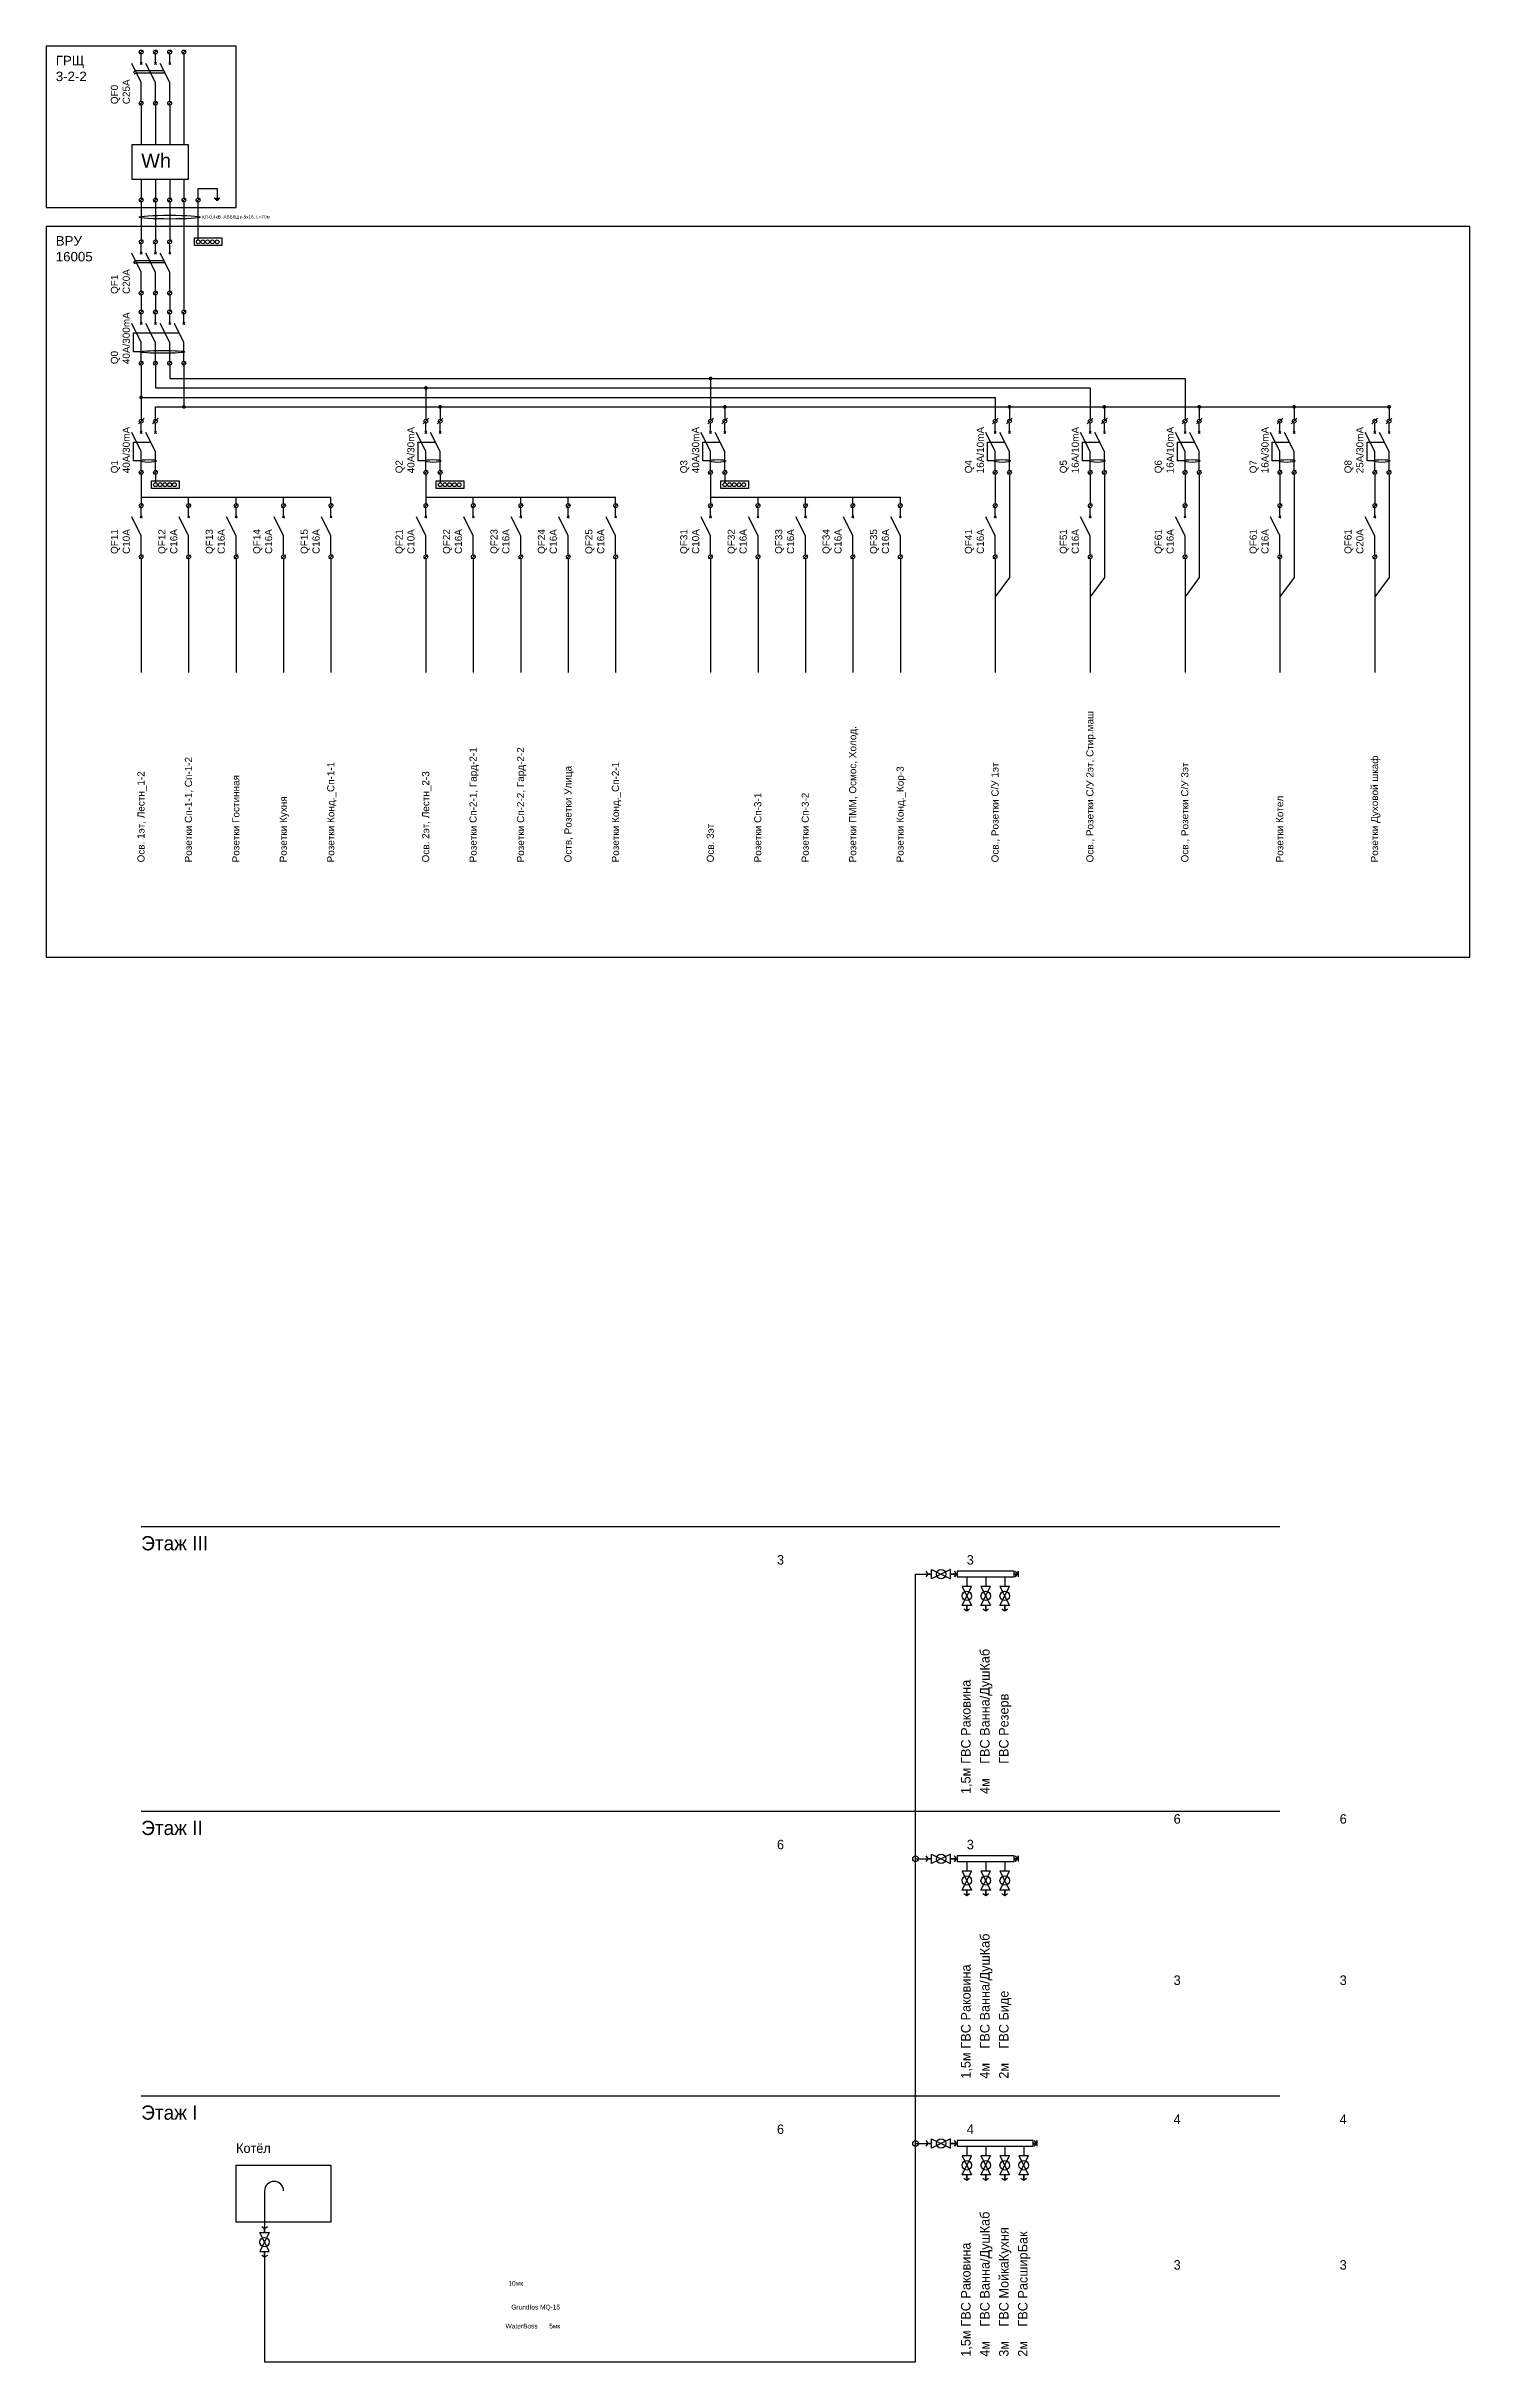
# Model space of a CAD drawing. Header units: millimetres. Extents: x -30052 to 34000, y -8800 to 31005.
# Drawn here: x 19000 to 34000, y -8800 to 15600 of the extents above; entities that cross this region are included whole.
import ezdxf

# ---------------------------------------------------------------- set-up
doc = ezdxf.new("R2010")
doc.units = ezdxf.units.MM
for name, color, linetype, lineweight, true_color in [('Вода_ГВС', 1, 'Continuous', 25, 0xff0000), ('Надписи', 7, 'Continuous', 25, 0x000000), ('Электрика', 7, 'Continuous', 25, 0x000000)]:
    doc.layers.add(name, color=color, linetype=linetype, lineweight=lineweight, true_color=true_color)
doc.styles.add('textstyle115', font='')
doc.styles.add('textstyle116', font='')
doc.styles.add('textstyle117', font='')
doc.styles.add('textstyle118', font='')
doc.styles.add('textstyle121', font='')
doc.styles.add('textstyle122', font='')
doc.styles.add('textstyle131', font='')
doc.styles.add('textstyle132', font='')
doc.styles.add('textstyle133', font='')
doc.styles.add('textstyle134', font='')
doc.styles.add('textstyle139', font='')
doc.styles.add('textstyle140', font='')
doc.styles.add('textstyle143', font='')
doc.styles.add('textstyle144', font='')
doc.styles.add('textstyle145', font='')
doc.styles.add('textstyle146', font='')
doc.styles.add('textstyle159', font='')
doc.styles.add('textstyle160', font='')
doc.styles.add('textstyle161', font='')
doc.styles.add('textstyle162', font='')
doc.styles.add('textstyle187', font='')
doc.styles.add('textstyle189', font='')
doc.styles.add('textstyle190', font='')
doc.styles.add('textstyle195', font='')
doc.styles.add('textstyle196', font='')
doc.styles.add('textstyle197', font='')
doc.styles.add('textstyle198', font='')
doc.styles.add('textstyle199', font='')
doc.styles.add('textstyle200', font='')
doc.styles.add('textstyle201', font='')
doc.styles.add('textstyle202', font='')
doc.styles.add('textstyle203', font='')
doc.styles.add('textstyle204', font='')
doc.styles.add('textstyle205', font='')
doc.styles.add('textstyle206', font='')
doc.styles.add('textstyle207', font='')
doc.styles.add('textstyle208', font='')
doc.styles.add('textstyle209', font='')
doc.styles.add('textstyle210', font='')
doc.styles.add('textstyle211', font='')
doc.styles.add('textstyle212', font='')
doc.styles.add('textstyle213', font='')
doc.styles.add('textstyle214', font='')
doc.styles.add('textstyle215', font='')
doc.styles.add('textstyle216', font='')
doc.styles.add('textstyle217', font='')
doc.styles.add('textstyle218', font='')
doc.styles.add('textstyle219', font='')
doc.styles.add('textstyle220', font='')
doc.styles.add('textstyle221', font='')
doc.styles.add('textstyle222', font='')
doc.styles.add('textstyle223', font='')
doc.styles.add('textstyle224', font='')
doc.styles.add('textstyle225', font='')
doc.styles.add('textstyle226', font='')
doc.styles.add('textstyle227', font='')
doc.styles.add('textstyle228', font='')
doc.styles.add('textstyle229', font='')
doc.styles.add('textstyle230', font='')
doc.styles.add('textstyle231', font='')
doc.styles.add('textstyle232', font='')
doc.styles.add('textstyle233', font='')
doc.styles.add('textstyle234', font='')
doc.styles.add('textstyle235', font='')
doc.styles.add('textstyle236', font='')
doc.styles.add('textstyle237', font='')
doc.styles.add('textstyle238', font='')
doc.styles.add('textstyle239', font='')
doc.styles.add('textstyle240', font='')
doc.styles.add('textstyle241', font='')
doc.styles.add('textstyle242', font='')
doc.styles.add('textstyle36', font='')
doc.styles.add('textstyle37', font='')
doc.styles.add('textstyle38', font='')
doc.styles.add('textstyle39', font='')
doc.styles.add('textstyle40', font='')
doc.styles.add('textstyle41', font='')
doc.styles.add('textstyle42', font='')
doc.styles.add('textstyle43', font='')
doc.styles.add('textstyle44', font='')
doc.styles.add('textstyle45', font='')
doc.styles.add('textstyle46', font='')
doc.styles.add('textstyle47', font='')
doc.styles.add('textstyle48', font='')
doc.styles.add('textstyle49', font='')
doc.styles.add('textstyle50', font='')
doc.styles.add('textstyle51', font='')
doc.styles.add('textstyle57', font='')
doc.styles.add('textstyle60', font='')
doc.styles.add('textstyle61', font='')
doc.styles.add('textstyle62', font='')
doc.styles.add('textstyle63', font='')
doc.styles.add('textstyle64', font='')
doc.styles.add('textstyle65', font='')
doc.styles.add('textstyle66', font='')
doc.styles.add('textstyle67', font='')
doc.styles.get('textstyle115').set_extended_font_data('Comfortaa Light')
doc.styles.get('textstyle116').set_extended_font_data('Comfortaa Light')
doc.styles.get('textstyle117').set_extended_font_data('Comfortaa Light')
doc.styles.get('textstyle118').set_extended_font_data('Comfortaa Light')
doc.styles.get('textstyle121').set_extended_font_data('Comfortaa Light')
doc.styles.get('textstyle122').set_extended_font_data('Comfortaa Light')
doc.styles.get('textstyle131').set_extended_font_data('Comfortaa Light')
doc.styles.get('textstyle132').set_extended_font_data('Comfortaa Light')
doc.styles.get('textstyle133').set_extended_font_data('Comfortaa Light')
doc.styles.get('textstyle134').set_extended_font_data('Comfortaa Light')
doc.styles.get('textstyle139').set_extended_font_data('Comfortaa Light')
doc.styles.get('textstyle140').set_extended_font_data('Comfortaa Light')
doc.styles.get('textstyle143').set_extended_font_data('Comfortaa Light')
doc.styles.get('textstyle144').set_extended_font_data('Comfortaa Light')
doc.styles.get('textstyle145').set_extended_font_data('Comfortaa Light')
doc.styles.get('textstyle146').set_extended_font_data('Comfortaa Light')
doc.styles.get('textstyle159').set_extended_font_data('Liberation Sans')
doc.styles.get('textstyle160').set_extended_font_data('Liberation Sans')
doc.styles.get('textstyle161').set_extended_font_data('Liberation Sans')
doc.styles.get('textstyle162').set_extended_font_data('Liberation Sans')
doc.styles.get('textstyle187').set_extended_font_data('Liberation Sans')
doc.styles.get('textstyle189').set_extended_font_data('Liberation Sans')
doc.styles.get('textstyle190').set_extended_font_data('Liberation Sans')
doc.styles.get('textstyle195').set_extended_font_data('Liberation Sans')
doc.styles.get('textstyle196').set_extended_font_data('Liberation Sans')
doc.styles.get('textstyle197').set_extended_font_data('Liberation Sans')
doc.styles.get('textstyle198').set_extended_font_data('Liberation Sans')
doc.styles.get('textstyle199').set_extended_font_data('Liberation Sans')
doc.styles.get('textstyle200').set_extended_font_data('Liberation Sans')
doc.styles.get('textstyle201').set_extended_font_data('Liberation Sans')
doc.styles.get('textstyle202').set_extended_font_data('Liberation Sans')
doc.styles.get('textstyle203').set_extended_font_data('Liberation Sans')
doc.styles.get('textstyle204').set_extended_font_data('Liberation Sans')
doc.styles.get('textstyle205').set_extended_font_data('Liberation Sans')
doc.styles.get('textstyle206').set_extended_font_data('Liberation Sans')
doc.styles.get('textstyle207').set_extended_font_data('Liberation Sans')
doc.styles.get('textstyle208').set_extended_font_data('Liberation Sans')
doc.styles.get('textstyle209').set_extended_font_data('Liberation Sans')
doc.styles.get('textstyle210').set_extended_font_data('Liberation Sans')
doc.styles.get('textstyle211').set_extended_font_data('Liberation Sans')
doc.styles.get('textstyle212').set_extended_font_data('Liberation Sans')
doc.styles.get('textstyle213').set_extended_font_data('Liberation Sans')
doc.styles.get('textstyle214').set_extended_font_data('Liberation Sans')
doc.styles.get('textstyle215').set_extended_font_data('Liberation Sans')
doc.styles.get('textstyle216').set_extended_font_data('Liberation Sans')
doc.styles.get('textstyle217').set_extended_font_data('Liberation Sans')
doc.styles.get('textstyle218').set_extended_font_data('Liberation Sans')
doc.styles.get('textstyle219').set_extended_font_data('Liberation Sans')
doc.styles.get('textstyle220').set_extended_font_data('Liberation Sans')
doc.styles.get('textstyle221').set_extended_font_data('Liberation Sans')
doc.styles.get('textstyle222').set_extended_font_data('Liberation Sans')
doc.styles.get('textstyle223').set_extended_font_data('Liberation Sans')
doc.styles.get('textstyle224').set_extended_font_data('Liberation Sans')
doc.styles.get('textstyle225').set_extended_font_data('Liberation Sans')
doc.styles.get('textstyle226').set_extended_font_data('Liberation Sans')
doc.styles.get('textstyle227').set_extended_font_data('Liberation Sans')
doc.styles.get('textstyle228').set_extended_font_data('Liberation Sans')
doc.styles.get('textstyle229').set_extended_font_data('Liberation Sans')
doc.styles.get('textstyle230').set_extended_font_data('Liberation Sans')
doc.styles.get('textstyle231').set_extended_font_data('Liberation Sans')
doc.styles.get('textstyle232').set_extended_font_data('Liberation Sans')
doc.styles.get('textstyle233').set_extended_font_data('Liberation Sans')
doc.styles.get('textstyle234').set_extended_font_data('Liberation Sans')
doc.styles.get('textstyle235').set_extended_font_data('Liberation Sans')
doc.styles.get('textstyle236').set_extended_font_data('Liberation Sans')
doc.styles.get('textstyle237').set_extended_font_data('Liberation Sans')
doc.styles.get('textstyle238').set_extended_font_data('Liberation Sans')
doc.styles.get('textstyle239').set_extended_font_data('Liberation Sans')
doc.styles.get('textstyle240').set_extended_font_data('Liberation Sans')
doc.styles.get('textstyle241').set_extended_font_data('Liberation Sans')
doc.styles.get('textstyle242').set_extended_font_data('Liberation Sans')
doc.styles.get('textstyle36').set_extended_font_data('Comfortaa Light')
doc.styles.get('textstyle37').set_extended_font_data('Comfortaa Light')
doc.styles.get('textstyle38').set_extended_font_data('Comfortaa Light')
doc.styles.get('textstyle39').set_extended_font_data('Comfortaa Light')
doc.styles.get('textstyle40').set_extended_font_data('Comfortaa Light')
doc.styles.get('textstyle41').set_extended_font_data('Comfortaa Light')
doc.styles.get('textstyle42').set_extended_font_data('Comfortaa Light')
doc.styles.get('textstyle43').set_extended_font_data('Comfortaa Light')
doc.styles.get('textstyle44').set_extended_font_data('Comfortaa Light')
doc.styles.get('textstyle45').set_extended_font_data('Comfortaa Light')
doc.styles.get('textstyle46').set_extended_font_data('Comfortaa Light')
doc.styles.get('textstyle47').set_extended_font_data('Comfortaa Light')
doc.styles.get('textstyle48').set_extended_font_data('Comfortaa Light')
doc.styles.get('textstyle49').set_extended_font_data('Comfortaa Light')
doc.styles.get('textstyle50').set_extended_font_data('Comfortaa Light')
doc.styles.get('textstyle51').set_extended_font_data('Comfortaa Light')
doc.styles.get('textstyle57').set_extended_font_data('Comfortaa Light')
doc.styles.get('textstyle60').set_extended_font_data('Comfortaa Light')
doc.styles.get('textstyle61').set_extended_font_data('Comfortaa Light')
doc.styles.get('textstyle62').set_extended_font_data('Comfortaa Light')
doc.styles.get('textstyle63').set_extended_font_data('Comfortaa Light')
doc.styles.get('textstyle64').set_extended_font_data('Comfortaa Light')
doc.styles.get('textstyle65').set_extended_font_data('Comfortaa Light')
doc.styles.get('textstyle66').set_extended_font_data('Comfortaa Light')
doc.styles.get('textstyle67').set_extended_font_data('Comfortaa Light')

# ---------------------------------------------------------------- blocks, each defined once
blk = doc.blocks.new('АВ_1п')
at = {"layer": 'Электрика'}
for p, q in [((120, 580), (80, 540)), ((100, 440), (100, 540)), ((100, 240), (0, 440)), ((90, 450), (110, 430)), ((110, 450), (90, 430)), ((120, 40), (80, 0)), ((100, 40), (100, 240))]:
    blk.add_line(p, q, dxfattribs=at)
for centre in [(100, 560), (100, 20)]:
    blk.add_circle(centre, 20, dxfattribs=at)
blk = doc.blocks.new('АВ_3п')
at = {"layer": 'Электрика'}
for p, q in [((120, 580), (80, 540)), ((100, 440), (100, 540)), ((270, 580), (230, 540)), ((250, 440), (250, 540)), ((420, 580), (380, 540)), ((400, 440), (400, 540)), ((100, 240), (0, 440)), ((40, 360), (20, 350)), ((20, 350), (30, 330)), ((30, 330), (50, 340)), ((340, 360), (40, 360)), ((50, 340), (350, 340)), ((90, 450), (110, 430)), ((110, 450), (90, 430)), ((250, 240), (150, 440)), ((240, 450), (260, 430)), ((260, 450), (240, 430)), ((400, 240), (300, 440)), ((390, 450), (410, 430)), ((410, 450), (390, 430)), ((120, 40), (80, 0)), ((100, 40), (100, 240)), ((270, 40), (230, 0)), ((250, 40), (250, 240)), ((420, 40), (380, 0)), ((400, 40), (400, 240))]:
    blk.add_line(p, q, dxfattribs=at)
for centre in [(100, 560), (250, 560), (400, 560), (100, 20), (250, 20), (400, 20)]:
    blk.add_circle(centre, 20, dxfattribs=at)
blk = doc.blocks.new('УЗО_1ф')
at = {"layer": 'Электрика'}
for p, q in [((130, 590), (70, 530)), ((100, 440), (100, 540)), ((280, 590), (220, 530)), ((250, 440), (250, 540)), ((100, 240), (0, 440)), ((20, 140), (20, 340)), ((20, 340), (200, 340)), ((90, 450), (110, 430)), ((110, 450), (90, 430)), ((250, 240), (150, 440)), ((240, 450), (260, 430)), ((260, 450), (240, 430)), ((90, 140), (20, 140)), ((120, 40), (80, 0)), ((100, 40), (100, 240)), ((270, 40), (230, 0)), ((250, 40), (250, 240))]:
    blk.add_line(p, q, dxfattribs=at)
for centre in [(100, 560), (250, 560), (100, 20), (250, 20)]:
    blk.add_circle(centre, 20, dxfattribs=at)
blk.add_ellipse((175, 140), major_axis=(-85, 0), ratio=0.176471, dxfattribs=at)
blk = doc.blocks.new('УЗО_3ф')
at = {"layer": 'Электрика'}
for p, q in [((120, 580), (80, 540)), ((100, 440), (100, 540)), ((270, 580), (230, 540)), ((250, 440), (250, 540)), ((420, 580), (380, 540)), ((400, 440), (400, 540)), ((570, 580), (530, 540)), ((550, 440), (550, 540)), ((100, 240), (0, 440)), ((20, 340), (500, 340)), ((20, 140), (20, 340)), ((90, 450), (110, 430)), ((110, 450), (90, 430)), ((250, 240), (150, 440)), ((240, 450), (260, 430)), ((260, 450), (240, 430)), ((400, 240), (300, 440)), ((390, 450), (410, 430)), ((410, 450), (390, 430)), ((550, 240), (450, 440)), ((540, 450), (560, 430)), ((560, 450), (540, 430)), ((90, 140), (20, 140)), ((120, 40), (80, 0)), ((100, 40), (100, 240)), ((270, 40), (230, 0)), ((250, 40), (250, 240)), ((420, 40), (380, 0)), ((400, 40), (400, 240)), ((570, 40), (530, 0)), ((550, 40), (550, 240))]:
    blk.add_line(p, q, dxfattribs=at)
for centre in [(100, 560), (250, 560), (400, 560), (550, 560), (100, 20), (250, 20), (400, 20), (550, 20)]:
    blk.add_circle(centre, 20, dxfattribs=at)
blk.add_ellipse((325, 140), major_axis=(-235, 0), ratio=0.06383, dxfattribs=at)

msp = doc.modelspace()

# ---------------------------------------------------------------- hatches: boundary and pattern name
at = {"layer": 'Электрика', "true_color": 0x008000}
h = msp.add_hatch(color=94, dxfattribs=at)
edge = h.paths.add_edge_path()
edge.add_arc((23000, 12000), 20, 0, 360)
at = {"layer": 'Электрика', "true_color": 0xff0000}
h = msp.add_hatch(color=1, dxfattribs=at)
edge = h.paths.add_edge_path()
edge.add_arc((26000, 12100), 20, 0, 360)
at = {"layer": 'Электрика', "true_color": 0xffff00}
h = msp.add_hatch(color=2, dxfattribs=at)
edge = h.paths.add_edge_path()
edge.add_arc((20000, 11900), 20, 0, 360)
at = {"layer": 'Электрика', "true_color": 0x0000ff}
h = msp.add_hatch(color=5, dxfattribs=at)
edge = h.paths.add_edge_path()
edge.add_arc((20450, 11800), 20, 0, 360)
h = msp.add_hatch(color=5, dxfattribs=at)
edge = h.paths.add_edge_path()
edge.add_arc((23150, 11800), 20, 0, 360)
h = msp.add_hatch(color=5, dxfattribs=at)
edge = h.paths.add_edge_path()
edge.add_arc((26150, 11800), 20, 0, 360)
h = msp.add_hatch(color=5, dxfattribs=at)
edge = h.paths.add_edge_path()
edge.add_arc((29150, 11800), 20, 0, 360)
h = msp.add_hatch(color=5, dxfattribs=at)
edge = h.paths.add_edge_path()
edge.add_arc((30150, 11800), 20, 0, 360)
h = msp.add_hatch(color=5, dxfattribs=at)
edge = h.paths.add_edge_path()
edge.add_arc((31150, 11800), 20, 0, 360)
h = msp.add_hatch(color=5, dxfattribs=at)
edge = h.paths.add_edge_path()
edge.add_arc((32150, 11800), 20, 0, 360)
h = msp.add_hatch(color=5, dxfattribs=at)
edge = h.paths.add_edge_path()
edge.add_arc((33150, 11800), 20, 0, 360)

# ---------------------------------------------------------------- linework, layer by layer
at = {"layer": 'Вода_ГВС'}
for p, q in [((28160, -500), (28290, -500)), ((28700, -530), (28700, -630)), ((28900, -530), (28900, -630)), ((29100, -530), (29100, -630)), ((28160, -3500), (28290, -3500)), ((28700, -3530), (28700, -3630)), ((28900, -3530), (28900, -3630)), ((29100, -3530), (29100, -3630)), ((28160, -6500), (28290, -6500)), ((28700, -6530), (28700, -6630)), ((28900, -6530), (28900, -6630)), ((29100, -6530), (29100, -6630)), ((29300, -6530), (29300, -6630)), ((21300, -7000), (21300, -7400))]:
    msp.add_line(p, q, dxfattribs=at)
for points in [[(28270, -470), (28290, -500), (28330, -500), (28290, -500), (28270, -530)], [(28570, -470), (28590, -500), (28530, -500), (28590, -500), (28570, -530)], [(28570, -530), (28590, -500), (28570, -470), (28590, -500), (28600, -500), (28600, -530), (29200, -530), (29200, -470), (28600, -470), (28600, -500)], [(29210, -470), (29230, -500), (29200, -500), (29230, -500), (29210, -530)], [(29210, -470), (29230, -500), (29210, -530), (29230, -500), (29240, -500), (29240, -468), (29240, -530)], [(21300, -7700), (21300, -8800), (28160, -8800), (28160, -500)], [(28730, -870), (28700, -890), (28700, -830), (28700, -890), (28670, -870)], [(28930, -870), (28900, -890), (28900, -830), (28900, -890), (28870, -870)], [(29130, -870), (29100, -890), (29100, -830), (29100, -890), (29070, -870)], [(28270, -3470), (28290, -3500), (28330, -3500), (28290, -3500), (28270, -3530)], [(28570, -3470), (28590, -3500), (28530, -3500), (28590, -3500), (28570, -3530)], [(28570, -3530), (28590, -3500), (28570, -3470), (28590, -3500), (28600, -3500), (28600, -3530), (29200, -3530), (29200, -3470), (28600, -3470), (28600, -3500)], [(29210, -3470), (29230, -3500), (29200, -3500), (29230, -3500), (29210, -3530)], [(29210, -3470), (29230, -3500), (29210, -3530), (29230, -3500), (29240, -3500), (29240, -3468), (29240, -3530)], [(28730, -3870), (28700, -3890), (28700, -3830), (28700, -3890), (28670, -3870)], [(28930, -3870), (28900, -3890), (28900, -3830), (28900, -3890), (28870, -3870)], [(29130, -3870), (29100, -3890), (29100, -3830), (29100, -3890), (29070, -3870)], [(28270, -6470), (28290, -6500), (28330, -6500), (28290, -6500), (28270, -6530)], [(28570, -6470), (28590, -6500), (28530, -6500), (28590, -6500), (28570, -6530)], [(28570, -6530), (28590, -6500), (28570, -6470), (28590, -6500), (28600, -6500), (28600, -6530), (29400, -6530), (29400, -6470), (28600, -6470), (28600, -6500)], [(29410, -6470), (29430, -6500), (29400, -6500), (29430, -6500), (29410, -6530)], [(29410, -6470), (29430, -6500), (29410, -6530), (29430, -6500), (29440, -6500), (29440, -6468), (29440, -6530)], [(21000, -7330), (21000, -6730), (21999, -6730), (21999, -7330), (21000, -7330)], [(28730, -6870), (28700, -6890), (28700, -6830), (28700, -6890), (28670, -6870)], [(28930, -6870), (28900, -6890), (28900, -6830), (28900, -6890), (28870, -6870)], [(29130, -6870), (29100, -6890), (29100, -6830), (29100, -6890), (29070, -6870)], [(29330, -6870), (29300, -6890), (29300, -6830), (29300, -6890), (29270, -6870)], [(21330, -7380), (21300, -7400), (21300, -7440), (21300, -7400), (21270, -7380)], [(21330, -7680), (21300, -7700), (21300, -7640), (21300, -7700), (21270, -7680)]]:
    msp.add_lwpolyline(points, dxfattribs=at)
for points in [[(28330, -450), (28530, -550), (28530, -450), (28330, -550)], [(28650, -830), (28750, -630), (28650, -630), (28750, -830)], [(28850, -830), (28950, -630), (28850, -630), (28950, -830)], [(29050, -830), (29150, -630), (29050, -630), (29150, -830)], [(28330, -3450), (28530, -3550), (28530, -3450), (28330, -3550)], [(28650, -3830), (28750, -3630), (28650, -3630), (28750, -3830)], [(28850, -3830), (28950, -3630), (28850, -3630), (28950, -3830)], [(29050, -3830), (29150, -3630), (29050, -3630), (29150, -3830)], [(28330, -6450), (28530, -6550), (28530, -6450), (28330, -6550)], [(28650, -6830), (28750, -6630), (28650, -6630), (28750, -6830)], [(28850, -6830), (28950, -6630), (28850, -6630), (28950, -6830)], [(29050, -6830), (29150, -6630), (29050, -6630), (29150, -6830)], [(29250, -6830), (29350, -6630), (29250, -6630), (29350, -6830)], [(21350, -7440), (21250, -7640), (21350, -7640), (21250, -7440)]]:
    msp.add_lwpolyline(points, close=True, dxfattribs=at)
for centre, radius in [((28430, -500), 50), ((28700, -730), 50), ((28900, -730), 50), ((29100, -730), 50), ((28160, -3500), 30), ((28430, -3500), 50), ((28700, -3730), 50), ((28900, -3730), 50), ((29100, -3730), 50), ((28160, -6500), 30), ((28430, -6500), 50), ((28700, -6730), 50), ((28900, -6730), 50), ((29100, -6730), 50), ((29300, -6730), 50), ((21300, -7540), 50)]:
    msp.add_circle(centre, radius, dxfattribs=at)
msp.add_arc((21400, -7000), 100, 0, 180, dxfattribs=at)
at = {"layer": 'Надписи'}
for p, q in [((20000, 0), (32000, 0)), ((20000, -3000), (32000, -3000)), ((20000, -6000), (32000, -6000))]:
    msp.add_line(p, q, dxfattribs=at)
at = {"layer": 'Электрика'}
for p, q in [((20430, 15520), (20470, 15560)), ((20150, 14200), (20150, 14000)), ((20300, 14200), (20300, 14000)), ((20450, 14200), (20450, 14000)), ((19980, 13960), (20020, 14000)), ((20130, 13960), (20170, 14000)), ((20280, 13960), (20320, 14000)), ((20430, 13960), (20470, 14000)), ((20580, 13960), (20620, 14000)), ((20600, 14000), (20600, 14100)), ((20600, 14100), (20800, 14100)), ((20600, 13560), (20600, 13960)), ((20770, 14000), (20830, 14000)), ((20780, 13990), (20820, 13990)), ((20790, 13980), (20810, 13980)), ((20800, 14100), (20800, 14000)), ((29000, 11090), (29000, 10780)), ((30000, 11090), (30000, 10780)), ((31000, 11090), (31000, 10780)), ((32000, 11090), (32000, 10780)), ((33000, 11090), (33000, 10780)), ((20000, 10200), (20000, 9000)), ((20500, 10200), (20500, 9000)), ((21000, 10200), (21000, 9000)), ((21500, 10200), (21500, 9000)), ((22000, 10200), (22000, 9000)), ((23000, 10200), (23000, 9000)), ((23500, 10200), (23500, 9000)), ((24000, 10200), (24000, 9000)), ((24500, 10200), (24500, 9000)), ((25000, 10200), (25000, 9000)), ((26000, 10200), (26000, 9000)), ((26500, 10200), (26500, 9000)), ((27000, 10200), (27000, 9000)), ((27500, 10200), (27500, 9000)), ((28000, 10200), (28000, 9000)), ((29000, 10200), (29000, 9000)), ((30000, 10200), (30000, 9000)), ((31000, 10200), (31000, 9000)), ((32000, 10200), (32000, 9000)), ((33000, 10200), (33000, 9000))]:
    msp.add_line(p, q, dxfattribs=at)
at = {"layer": 'Электрика', "color": 5, "true_color": 0x0000ff}
for p, q in [((20450, 15520), (20450, 14560)), ((20450, 13960), (20450, 12820)), ((20450, 12240), (20450, 11800)), ((20150, 11670), (20150, 11800)), ((20150, 11800), (33150, 11800)), ((23150, 11800), (23150, 11670)), ((26150, 11800), (26150, 11670)), ((29150, 11800), (29150, 11670)), ((30150, 11800), (30150, 11670)), ((31150, 11800), (31150, 11670)), ((32150, 11800), (32150, 11670)), ((33150, 11800), (33150, 11670)), ((20150, 11090), (20150, 11000)), ((23150, 11090), (23150, 11000)), ((26150, 11090), (26150, 11000))]:
    msp.add_line(p, q, dxfattribs=at)
at = {"layer": 'Электрика', "color": 2, "true_color": 0xffff00}
for p, q in [((20000, 14980), (20000, 14560)), ((20000, 14200), (20000, 14000)), ((20000, 13960), (20000, 13560)), ((20000, 12980), (20000, 12820)), ((20000, 12240), (20000, 11670)), ((20000, 11090), (20000, 10780)), ((20000, 10850), (22000, 10850)), ((20500, 10780), (20500, 10850)), ((21000, 10780), (21000, 10850)), ((21500, 10780), (21500, 10850)), ((22000, 10780), (22000, 10850))]:
    msp.add_line(p, q, dxfattribs=at)
at = {"layer": 'Электрика', "color": 94, "true_color": 0x008000}
for p, q in [((20150, 14980), (20150, 14560)), ((20150, 13960), (20150, 13560)), ((20150, 12980), (20150, 12820)), ((23000, 11090), (23000, 10780)), ((23000, 10850), (25000, 10850)), ((23500, 10780), (23500, 10850)), ((24000, 10780), (24000, 10850)), ((24500, 10780), (24500, 10850)), ((25000, 10780), (25000, 10850))]:
    msp.add_line(p, q, dxfattribs=at)
at = {"layer": 'Электрика', "color": 1, "true_color": 0xff0000}
for p, q in [((20300, 14980), (20300, 14560)), ((20300, 13960), (20300, 13560)), ((20300, 12980), (20300, 12820)), ((26000, 11090), (26000, 10780)), ((26000, 10850), (28000, 10850)), ((26500, 10780), (26500, 10850)), ((27000, 10780), (27000, 10850)), ((27500, 10780), (27500, 10850)), ((28000, 10780), (28000, 10850))]:
    msp.add_line(p, q, dxfattribs=at)
at = {"layer": 'Электрика'}
for points in [[(19000, 15600), (19000, 13900), (21000, 13900), (21000, 15600)], [(19900, 14560), (19900, 14200), (20500, 14200), (20500, 14560)], [(19000, 13700), (19000, 6000), (34000, 6000), (34000, 13700)], [(20560, 13500), (20560, 13580), (20850, 13580), (20850, 13500)]]:
    msp.add_lwpolyline(points, close=True, dxfattribs=at)
at = {"layer": 'Электрика', "color": 94, "true_color": 0x008000}
for points in [[(20150, 12240), (20150, 12000), (23000, 12000), (23000, 11670)], [(23000, 12000), (30000, 12000), (30000, 11670)]]:
    msp.add_lwpolyline(points, dxfattribs=at)
at = {"layer": 'Электрика', "color": 1, "true_color": 0xff0000}
for points in [[(20300, 12240), (20300, 12100), (26000, 12100), (26000, 11670)], [(26000, 12100), (31000, 12100), (31000, 11670)]]:
    msp.add_lwpolyline(points, dxfattribs=at)
at = {"layer": 'Электрика', "color": 2, "true_color": 0xffff00}
msp.add_lwpolyline([(20000, 11900), (29000, 11900), (29000, 11670)], dxfattribs=at)
at = {"layer": 'Электрика', "color": 5, "true_color": 0x0000ff}
for points in [[(20110, 10940), (20110, 11020), (20400, 11020), (20400, 10940)], [(23110, 10940), (23110, 11020), (23400, 11020), (23400, 10940)], [(26110, 10940), (26110, 11020), (26400, 11020), (26400, 10940)]]:
    msp.add_lwpolyline(points, close=True, dxfattribs=at)
for points in [[(29150, 11090), (29150, 10002), (29000, 9800)], [(30150, 11090), (30150, 10002), (30000, 9800)], [(31150, 11090), (31150, 10002), (31000, 9800)], [(32150, 11090), (32150, 10002), (32000, 9800)], [(33150, 11090), (33150, 10002), (33000, 9800)]]:
    msp.add_lwpolyline(points, dxfattribs=at)
at = {"layer": 'Электрика'}
for centre in [(20450, 15540), (20000, 13980), (20150, 13980), (20300, 13980), (20450, 13980), (20600, 13980), (20600, 13540), (20650, 13540), (20700, 13540), (20750, 13540), (20800, 13540)]:
    msp.add_circle(centre, 20, dxfattribs=at)
at = {"layer": 'Электрика', "color": 5, "true_color": 0x0000ff}
for centre in [(20150, 10980), (20200, 10980), (20250, 10980), (20300, 10980), (20350, 10980), (23150, 10980), (23200, 10980), (23250, 10980), (23300, 10980), (23350, 10980), (26150, 10980), (26200, 10980), (26250, 10980), (26300, 10980), (26350, 10980)]:
    msp.add_circle(centre, 20, dxfattribs=at)
at = {"layer": 'Электрика'}
msp.add_ellipse((20300, 13800), major_axis=(320, 0), ratio=0.0625, dxfattribs=at)

# ---------------------------------------------------------------- block references
for name, p in [('АВ_3п', (19900, 14980)), ('АВ_3п', (19900, 12980)), ('УЗО_3ф', (19900, 12240)), ('УЗО_1ф', (19900, 11090)), ('УЗО_1ф', (22900, 11090)), ('УЗО_1ф', (25900, 11090)), ('УЗО_1ф', (28900, 11090)), ('УЗО_1ф', (29900, 11090)), ('УЗО_1ф', (30900, 11090)), ('УЗО_1ф', (31900, 11090)), ('УЗО_1ф', (32900, 11090)), ('АВ_1п', (19900, 10200)), ('АВ_1п', (20400, 10200)), ('АВ_1п', (20900, 10200)), ('АВ_1п', (21400, 10200)), ('АВ_1п', (21900, 10200)), ('АВ_1п', (22900, 10200)), ('АВ_1п', (23400, 10200)), ('АВ_1п', (23900, 10200)), ('АВ_1п', (24400, 10200)), ('АВ_1п', (24900, 10200)), ('АВ_1п', (25900, 10200)), ('АВ_1п', (26400, 10200)), ('АВ_1п', (26900, 10200)), ('АВ_1п', (27400, 10200)), ('АВ_1п', (27900, 10200)), ('АВ_1п', (28900, 10200)), ('АВ_1п', (29900, 10200)), ('АВ_1п', (30900, 10200)), ('АВ_1п', (31900, 10200)), ('АВ_1п', (32900, 10200))]:
    msp.add_blockref(name, p, dxfattribs=at)

# ---------------------------------------------------------------- texts
at = {"layer": 'Вода_ГВС', "char_height": 100, "attachment_point": 1, "rotation": 90}
for s, insert, style in [('ГВС Ванна/ДушКаб', (28840, -2500), 'textstyle134'), ('ГВС Раковина', (28640, -2500), 'textstyle132'), ('ГВС Резерв', (29040, -2500), 'textstyle49'), ('1,5м', (28640, -2818), 'textstyle131'), ('4м', (28840, -2818), 'textstyle133'), ('ГВС Ванна/ДушКаб', (28840, -5500), 'textstyle146'), ('ГВС Раковина', (28640, -5500), 'textstyle144'), ('ГВС Биде', (29040, -5500), 'textstyle140'), ('1,5м', (28640, -5818), 'textstyle143'), ('4м', (28840, -5818), 'textstyle145'), ('2м', (29040, -5818), 'textstyle139'), ('ГВС Ванна/ДушКаб', (28840, -8430), 'textstyle116'), ('ГВС Раковина', (28640, -8430), 'textstyle122'), ('ГВС МойкаКухня', (29040, -8430), 'textstyle118'), ('ГВС РасширБак', (29240, -8430), 'textstyle62'), ('1,5м', (28640, -8748), 'textstyle121'), ('4м', (28840, -8748), 'textstyle115'), ('3м', (29040, -8748), 'textstyle117'), ('2м', (29240, -8748), 'textstyle57')]:
    msp.add_mtext(s, dxfattribs=dict(at, insert=insert, style=style))
at = {"layer": 'Вода_ГВС', "insert": (21000, -6500), "char_height": 100, "attachment_point": 1, "style": 'textstyle48'}
msp.add_mtext('Котёл', dxfattribs=at)
at = {"layer": 'Надписи', "attachment_point": 1}
for s, insert, char_height, style in [('\\H150;Этаж III', (20000, -100), 100, 'textstyle63'), ('3', (26700, -300), 100, 'textstyle45'), ('3', (28700, -300), 100, 'textstyle44'), ('\\H150;Этаж II', (20000, -3100), 100, 'textstyle60'), ('6', (30880, -3030), 100, 'textstyle38'), ('6', (32630, -3030), 100, 'textstyle37'), ('6', (26700, -3300), 100, 'textstyle50'), ('3', (28700, -3300), 100, 'textstyle47'), ('3', (30880, -4730), 100, 'textstyle39'), ('3', (32630, -4730), 100, 'textstyle42'), ('\\H150;Этаж I', (20000, -6100), 100, 'textstyle61'), ('6', (26700, -6300), 100, 'textstyle51'), ('4', (28700, -6300), 100, 'textstyle46'), ('4', (30880, -6195), 100, 'textstyle36'), ('4', (32630, -6195), 100, 'textstyle43'), ('3', (30880, -7730), 100, 'textstyle41'), ('3', (32630, -7730), 100, 'textstyle40'), ('10мк', (23870, -7950), 50, 'textstyle65'), ('Grundfos MQ-15', (23900, -8200), 50, 'textstyle64'), ('WaterBoss', (23840, -8400), 50, 'textstyle67'), ('5мк', (24300, -8400), 50, 'textstyle66')]:
    msp.add_mtext(s, dxfattribs=dict(at, insert=insert, char_height=char_height, style=style))
at = {"layer": 'Электрика', "attachment_point": 1}
for s, insert, char_height, style in [('ГРЩ\\P3-2-2', (19100, 15500), 100, 'textstyle230'), ('Wh', (20000, 14470), 150, 'textstyle189'), ('КЛ-0,4кВ, АВБбШв-5х16, L=70м', (20640, 13820), 35, 'textstyle160'), ('ВРУ\\P16005', (19100, 13600), 100, 'textstyle229')]:
    msp.add_mtext(s, dxfattribs=dict(at, insert=insert, char_height=char_height, style=style))
at = {"layer": 'Электрика', "char_height": 75, "attachment_point": 1, "rotation": 90}
for s, insert, style in [('QF0\\PC25А', (19680, 14990), 'textstyle187'), ('QF1\\PC20А', (19680, 12990), 'textstyle190'), ('Q0\\P40А/300mA', (19680, 12250), 'textstyle208'), ('Q1\\P40А/30mA', (19680, 11100), 'textstyle207'), ('Q2\\P40А/30mA', (22680, 11100), 'textstyle205'), ('Q3\\P40А/30mA', (25680, 11100), 'textstyle195'), ('Q4\\P16А/10mA', (28680, 11100), 'textstyle218'), ('Q5\\P16А/10mA', (29680, 11100), 'textstyle212'), ('Q6\\P16А/10mA', (30680, 11100), 'textstyle214'), ('Q7\\P16А/30mA', (31680, 11100), 'textstyle233'), ('Q8\\P25А/30mA', (32680, 11100), 'textstyle159'), ('QF11\\PC10А', (19680, 10250), 'textstyle210'), ('QF12\\PC16А', (20180, 10250), 'textstyle209'), ('QF13\\PC16А', (20680, 10250), 'textstyle204'), ('QF14\\PC16А', (21180, 10250), 'textstyle203'), ('QF15\\PC16А', (21680, 10250), 'textstyle206'), ('QF21\\PC10А', (22680, 10250), 'textstyle200'), ('QF22\\PC16А', (23180, 10250), 'textstyle199'), ('QF23\\PC16А', (23680, 10250), 'textstyle202'), ('QF24\\PC16А', (24180, 10250), 'textstyle201'), ('QF25\\PC16А', (24680, 10250), 'textstyle196'), ('QF31\\PC10А', (25680, 10250), 'textstyle198'), ('QF32\\PC16А', (26180, 10250), 'textstyle197'), ('QF33\\PC16А', (26680, 10250), 'textstyle224'), ('QF34\\PC16А', (27180, 10250), 'textstyle223'), ('QF35\\PC16А', (27680, 10250), 'textstyle226'), ('QF41\\PC16А', (28680, 10250), 'textstyle217'), ('QF51\\PC16А', (29680, 10250), 'textstyle211'), ('QF61\\PC16А', (30680, 10250), 'textstyle213'), ('QF61\\PC16А', (31680, 10250), 'textstyle228'), ('QF61\\PC20А', (32680, 10250), 'textstyle162'), ('Осв., Розетки С/У 2эт, Стир.маш', (29960, 7000), 'textstyle239'), ('Розетки ПММ, Осмос, Холод.', (27460, 7000), 'textstyle232'), ('Розетки Сп-1-1, Сп-1-2', (20460, 7000), 'textstyle220'), ('Розетки Конд._Сп-1-1', (21960, 7000), 'textstyle219'), ('Розетки Сп-2-1, Гард-2-1', (23460, 7000), 'textstyle222'), ('Розетки Сп-2-2, Гард-2-2', (23960, 7000), 'textstyle221'), ('Розетки Конд._Сп-2-1', (24960, 7000), 'textstyle231'), ('Розетки Духовой шкаф', (32960, 7000), 'textstyle161'), ('Осв. 1эт, Лестн_1-2', (19960, 7000), 'textstyle225'), ('Розетки Гостинная', (20960, 7000), 'textstyle241'), ('Осв. 2эт, Лестн_2-3', (22960, 7000), 'textstyle236'), ('Оств, Розетки Улица', (24460, 7000), 'textstyle237'), ('Розетки Конд._Кор-3', (27960, 7000), 'textstyle234'), ('Осв., Розетки С/У 1эт', (28960, 7000), 'textstyle240'), ('Осв., Розетки С/У 3эт', (30960, 7000), 'textstyle242'), ('Розетки Кухня', (21460, 7000), 'textstyle238'), ('Розетки Сп-3-1', (26460, 7000), 'textstyle216'), ('Розетки Сп-3-2', (26960, 7000), 'textstyle215'), ('Розетки Котел', (31960, 7000), 'textstyle227'), ('Осв. 3эт', (25960, 7000), 'textstyle235')]:
    msp.add_mtext(s, dxfattribs=dict(at, insert=insert, style=style))

doc.saveas('drawing.dxf')
